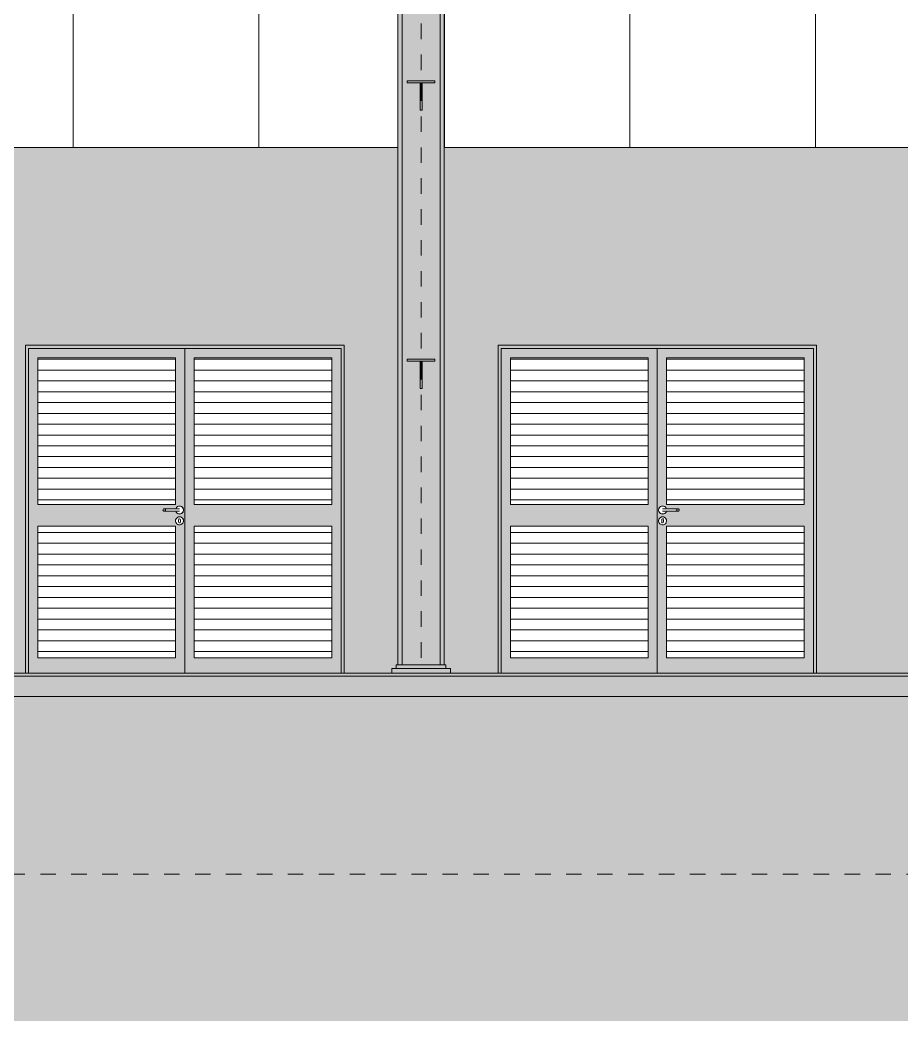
# Model space of a CAD drawing. Header units: metres. Extents: x -5 to 264, y -2 to 18.
# Drawn here: x 21.41 to 27.11, y -2.25 to 4.22 of the extents above; entities that cross this region are included whole.
import ezdxf

# ---------------------------------------------------------------- set-up
doc = ezdxf.new("R2010")
doc.units = ezdxf.units.M
for name, pattern in [('Center', [0.03, 0.012, -0.006, 0.006, -0.006]), ('Grid Line', [0.022225, 0.0127, -0.003175, 0.003175, -0.003175]), ('IMPORT-Grid Line', [0.022225, 0.0127, -0.003175, 0.003175, -0.003175]), ('IMPORT-Overhead 1_16_', [0.00258, 0.001587, -0.000992188])]:
    doc.linetypes.add(name, pattern=pattern)
for name, color, linetype, lineweight in [('A-ANNO-DIMS-200', 7, 'Continuous', 5), ('A-ANNO-DIMS-200-1', 7, 'Continuous', 9), ('A-DETL-1', 7, 'Continuous', 20), ('A-DOOR', 7, 'Continuous', 9), ('A-DOOR-2', 7, 'Continuous', 5), ('A-FLOR', 7, 'Continuous', 9), ('A-FLOR-2', 7, 'Continuous', 20), ('A-FLOR-OVHD', 7, 'IMPORT-Overhead 1_16_', 5), ('A-GENM', 7, 'Continuous', 5), ('A-GENM-5', 7, 'Continuous', 9), ('A-GLAZ-CURT-1', 7, 'Continuous', 9), ('A-GLAZ-CWMG-3', 7, 'Continuous', 15), ('I-WALL', 7, 'Continuous', 9), ('S-COLS', 7, 'Continuous', 9), ('S-FNDN', 7, 'Continuous', 9), ('S-GRID-IDEN-1', 7, 'Continuous', 20)]:
    doc.layers.add(name, color=color, linetype=linetype, lineweight=lineweight)
for name, color, linetype, lineweight, true_color in [('A-DETL-GENF-1', 7, 'Continuous', 5, 0xb8a087), ('A-DOOR-1', 7, 'Continuous', 9, 0xf2f2f2), ('A-FLOR-LEVL-2', 7, 'Center', 5, 0x0080c0), ('A-FLOR-PATT-1', 7, 'Continuous', 9, 0x74756c), ('A-GENM-2', 7, 'Continuous', 5, 0xe9e9e9), ('A-WALL-PATT-7', 7, 'Continuous', 5, 0x5f5f5f), ('A-WALL-PATT-8', 7, 'Continuous', 5, 0x515151), ('ENT-ARQ-EP-101-PLA-R01-ESTUDO_dwg-1', 1, 'Continuous', 9, 0xff0000), ('S-COLS-1', 7, 'Continuous', 9, 0xe3e2df), ('S-FNDN-1', 7, 'Continuous', 5, 0xd3d1cb), ('S-GRID-1', 7, 'IMPORT-Grid Line', 5, 0x007ca5), ('S-GRID-3', 9, 'Grid Line', 5, 0x808080)]:
    doc.layers.add(name, color=color, linetype=linetype, lineweight=lineweight, true_color=true_color)

# ---------------------------------------------------------------- blocks, each defined once
blk = doc.blocks.new('PILAR - PILAR-V4-CORTE A_A')
at = {"layer": 'A-GENM-2'}
h = blk.add_hatch(color=256, dxfattribs=at)
h.paths.add_polyline_path([(23.8935, 0.055), (24.123, 0.055), (24.123, 9.645), (23.877, 9.645), (23.877, 0.055), (23.8812, 0.055)])
h.paths.add_polyline_path([(23.9999, 1.84), (23.9937, 1.84), (23.9935, 2.0173), (23.91, 2.0173), (23.91, 2.03), (24.09, 2.03), (24.09, 2.0173), (24.0063, 2.0173), (24.0063, 1.84), (24, 1.84)])
h.paths.add_polyline_path([(24.0063, 3.64), (23.9937, 3.64), (23.9937, 3.8173), (23.91, 3.8173), (23.91, 3.83), (24.09, 3.83), (24.09, 3.8173), (24.0063, 3.8173), (24.0063, 3.7307)])
h.paths.add_polyline_path([(24.0063, 5.44), (23.9937, 5.44), (23.9937, 5.6173), (23.91, 5.6173), (23.91, 5.63), (24.09, 5.63), (24.09, 5.6173), (24.0063, 5.6173), (24.0063, 5.4667)])
for points in [[(24.0063, 3.8173), (24.09, 3.8173), (24.09, 3.83), (23.91, 3.83), (23.91, 3.8173), (23.9999, 3.8173)], [(23.9999, 3.7973), (24.0063, 3.7973), (24.0063, 3.8173), (23.9937, 3.8173), (23.9937, 3.7973)], [(23.9937, 3.64), (24.0063, 3.64), (24.0063, 3.7973), (23.9937, 3.7973), (23.9937, 3.7307)], [(24.0063, 2.0173), (24.09, 2.0173), (24.09, 2.03), (23.91, 2.03), (23.91, 2.0173), (23.9999, 2.0173)], [(23.9999, 1.9973), (24.0063, 1.9973), (24.0063, 2.0173), (23.9937, 2.0173), (23.9937, 1.9973)], [(24.0063, 1.84), (24.0063, 1.9973), (23.9937, 1.9973), (23.9937, 1.84), (23.9999, 1.84)], [(23.9999, 0.03), (24.16, 0.03), (24.16, 0.055), (23.84, 0.055), (23.84, 0.03), (23.894, 0.03)]]:
    blk.add_hatch(color=256, dxfattribs=at).paths.add_polyline_path(points)
at = {"layer": 'A-GENM'}
for p, q in [((23.877, 9.645), (23.877, 0.055)), ((24.123, 0.055), (24.123, 9.645)), ((23.91, 3.83), (24.09, 3.83)), ((23.91, 3.83), (23.91, 3.8173)), ((24.09, 3.8173), (24.09, 3.83)), ((24.09, 3.8173), (23.91, 3.8173)), ((23.9937, 3.7973), (23.9937, 3.8173)), ((23.9937, 3.8173), (24.0063, 3.8173)), ((23.9937, 3.64), (23.9937, 3.7973)), ((24.0063, 3.7973), (23.9937, 3.7973)), ((24.0063, 3.8173), (24.0063, 3.7973)), ((24.0063, 3.7973), (24.0063, 3.64)), ((23.9937, 3.64), (24.0063, 3.64)), ((23.91, 2.03), (24.09, 2.03)), ((23.91, 2.03), (23.91, 2.0173)), ((24.09, 2.0173), (23.91, 2.0173)), ((23.9937, 1.9973), (23.9937, 2.0173)), ((23.9937, 2.0173), (24.0063, 2.0173)), ((24.0063, 2.0173), (24.0063, 1.9973)), ((24.09, 2.0173), (24.09, 2.03)), ((23.9937, 1.84), (23.9937, 1.9973)), ((24.0063, 1.9973), (23.9937, 1.9973)), ((24.0063, 1.9973), (24.0063, 1.84)), ((23.9937, 1.84), (24.0063, 1.84)), ((23.84, 0.055), (24.16, 0.055)), ((23.84, 0.03), (23.84, 0.055)), ((24.16, 0.055), (24.16, 0.03))]:
    blk.add_line(p, q, dxfattribs=at)
blk = doc.blocks.new('_DOR-___-MetálicaVenezianaDupla1 - PA00_1-200X210-4926389-CORTE A_A')
at = {"layer": 'A-DOOR-1'}
blk.add_hatch(color=256, dxfattribs=at).paths.add_polyline_path([(47.39, 0), (47.39, 2.12), (45.33, 2.12), (45.33, 0), (45.35, 0), (45.35, 2.1), (47.37, 2.1), (47.37, 0)])
h = blk.add_hatch(color=256, dxfattribs=at)
h.paths.add_polyline_path([(45.41, 0), (46.36, 0), (46.36, 2.1), (45.35, 2.1), (45.35, 0)])
h.paths.add_polyline_path([(45.8245, 0.1), (45.41, 0.1), (45.41, 0.95), (46.3, 0.95), (46.3, 0.1)])
h.paths.add_polyline_path([(45.41, 1.09), (45.41, 2.04), (46.3, 2.04), (46.3, 1.09), (45.8245, 1.09)])
h = blk.add_hatch(color=256, dxfattribs=at)
h.paths.add_polyline_path([(47.31, 0), (47.37, 0), (47.37, 2.1), (46.36, 2.1), (46.36, 0)])
h.paths.add_polyline_path([(47.31, 0.1), (46.42, 0.1), (46.4203, 0.95), (47.31, 0.95), (47.31, 0.8374)])
h.paths.add_polyline_path([(46.3876, 0.9599), (46.3759, 0.9666), (46.3692, 0.9783), (46.3692, 0.9883), (46.3718, 0.998), (46.3813, 1.0075), (46.3943, 1.011), (46.4073, 1.0075), (46.4168, 0.998), (46.42, 0.9827), (46.4168, 0.972), (46.4073, 0.9625), (46.401, 0.9599)])
h.paths.add_polyline_path([(46.3943, 1.029), (46.3813, 1.0325), (46.3718, 1.042), (46.3683, 1.055), (46.3718, 1.068), (46.3813, 1.0775), (46.3943, 1.081), (46.4073, 1.0775), (46.4168, 1.068), (46.42, 1.0629), (46.4788, 1.0608), (46.4788, 1.0471), (46.4175, 1.045), (46.4127, 1.0366), (46.401, 1.0299)])
h.paths.add_polyline_path([(46.4852, 1.055), (46.4806, 1.0629), (46.4852, 1.0608), (46.4852, 1.0571)])
h.paths.add_polyline_path([(46.4788, 1.0468), (46.4852, 1.0529), (46.4852, 1.0478), (46.4806, 1.0471)])
h.paths.add_polyline_path([(46.4872, 1.0468), (46.4925, 1.0509), (46.4924, 1.0478), (46.4885, 1.0471)])
h.paths.add_polyline_path([(46.4904, 1.055), (46.4856, 1.0621), (46.4897, 1.0591), (46.4901, 1.0571)])
h.paths.add_polyline_path([(46.4946, 1.055), (46.492, 1.0617), (46.4953, 1.0608), (46.4949, 1.0571)])
h.paths.add_polyline_path([(46.42, 1.09), (46.42, 2.04), (47.31, 2.04), (47.31, 1.09), (46.4602, 1.09)])
at = {"layer": 'A-DOOR-2'}
h = blk.add_hatch(dxfattribs=at)
h.set_pattern_fill('FP_10', color=256, style=0, pattern_type=2)
h.set_pattern_definition([(180, (46.535, 1.05), (9e-18, 0.07), [])])
h.paths.add_polyline_path([(47.31, 1.09), (47.31, 2.04), (46.42, 2.04), (46.42, 1.09), (46.672, 1.09)])
h.paths.add_polyline_path([(45.41, 1.09), (46.3, 1.09), (46.3, 2.04), (45.41, 2.04)])
h = blk.add_hatch(dxfattribs=at)
h.set_pattern_fill('FP_9', color=256, style=0, pattern_type=2)
h.set_pattern_definition([(180, (46.535, 0), (9e-18, 0.07), [])])
h.paths.add_polyline_path([(47.31, 0.1), (47.31, 0.95), (46.42, 0.95), (46.42, 0.1)])
h.paths.add_polyline_path([(45.8245, 0.1), (46.3, 0.1), (46.3, 0.95), (45.41, 0.95), (45.41, 0.1)])
at = {"layer": 'A-DOOR'}
for p, q in [((47.39, 2.12), (45.33, 2.12)), ((45.33, 0), (45.33, 2.12)), ((45.35, 0), (45.35, 2.1)), ((45.35, 2.1), (47.37, 2.1)), ((45.35, 2.1), (45.35, 0)), ((46.36, 2.1), (45.35, 2.1)), ((46.36, 2.1), (46.36, 0)), ((47.37, 2.1), (46.36, 2.1)), ((46.36, 0), (46.36, 2.1)), ((47.37, 2.1), (47.37, 0)), ((47.37, 0), (47.37, 2.1)), ((47.39, 0), (47.39, 2.12)), ((45.41, 1.09), (45.41, 2.04)), ((45.41, 2.04), (46.3, 2.04)), ((46.3, 2.04), (45.41, 2.04)), ((45.41, 2.04), (45.41, 1.09)), ((46.3, 2.04), (46.3, 1.09)), ((46.3, 1.09), (46.3, 2.04)), ((46.42, 2.04), (47.31, 2.04)), ((46.42, 1.09), (46.42, 2.04)), ((47.31, 2.04), (46.42, 2.04)), ((46.42, 2.04), (46.42, 1.09)), ((47.31, 2.04), (47.31, 1.09)), ((47.31, 1.09), (47.31, 2.04)), ((46.3, 1.09), (45.41, 1.09)), ((45.41, 1.09), (46.3, 1.09)), ((46.4788, 1.0632), (46.4093, 1.0632)), ((46.4093, 1.0468), (46.4788, 1.0468)), ((47.31, 1.09), (46.42, 1.09)), ((46.42, 1.09), (47.31, 1.09)), ((46.3886, 0.9777), (46.3886, 0.9924)), ((46.4, 0.9777), (46.4, 0.9924)), ((45.41, 0.1), (45.41, 0.95)), ((45.41, 0.95), (46.3, 0.95)), ((46.3, 0.95), (45.41, 0.95)), ((45.41, 0.95), (45.41, 0.1)), ((46.3, 0.95), (46.3, 0.1)), ((46.3, 0.1), (46.3, 0.95)), ((46.42, 0.1), (46.42, 0.95)), ((46.42, 0.95), (47.31, 0.95)), ((47.31, 0.95), (46.42, 0.95)), ((46.42, 0.95), (46.42, 0.1)), ((47.31, 0.95), (47.31, 0.1)), ((47.31, 0.1), (47.31, 0.95)), ((46.3, 0.1), (45.41, 0.1)), ((45.41, 0.1), (46.3, 0.1)), ((47.31, 0.1), (46.42, 0.1)), ((46.42, 0.1), (47.31, 0.1))]:
    blk.add_line(p, q, dxfattribs=at)
at = {"layer": 'A-DOOR', "flags": 128}
for points in [[(46.4093, 1.0632), (46.4087, 1.0632), (46.4081, 1.0632), (46.4075, 1.0632), (46.4069, 1.0632), (46.4063, 1.0632), (46.4057, 1.0632), (46.4052, 1.0632), (46.4046, 1.0632), (46.404, 1.0632), (46.4035, 1.0632), (46.4029, 1.0632), (46.4024, 1.0632), (46.4018, 1.0632), (46.4013, 1.0632), (46.4008, 1.0632), (46.4003, 1.0632), (46.3999, 1.0632), (46.3994, 1.0632), (46.399, 1.0632), (46.3985, 1.0632), (46.3981, 1.0632), (46.3977, 1.0632), (46.3974, 1.0632), (46.397, 1.0632), (46.3967, 1.0632), (46.3964, 1.0632), (46.3961, 1.0632), (46.3958, 1.0632), (46.3955, 1.0632), (46.3953, 1.0632), (46.3951, 1.0632), (46.3949, 1.0632), (46.3948, 1.0632), (46.3946, 1.0632), (46.3945, 1.0632), (46.3944, 1.0632), (46.3944, 1.0632), (46.3943, 1.0632), (46.3943, 1.0632)], [(46.3943, 1.0468), (46.3943, 1.0468), (46.3943, 1.0468), (46.3944, 1.0468), (46.3945, 1.0468), (46.3946, 1.0468), (46.3947, 1.0468), (46.3949, 1.0468), (46.3951, 1.0468), (46.3953, 1.0468), (46.3955, 1.0468), (46.3957, 1.0468), (46.396, 1.0468), (46.3963, 1.0468), (46.3966, 1.0468), (46.3969, 1.0468), (46.3973, 1.0468), (46.3976, 1.0468), (46.398, 1.0468), (46.3984, 1.0468), (46.3988, 1.0468), (46.3993, 1.0468), (46.3997, 1.0468), (46.4002, 1.0468), (46.4007, 1.0468), (46.4012, 1.0468), (46.4017, 1.0468), (46.4022, 1.0468), (46.4028, 1.0468), (46.4033, 1.0468), (46.4039, 1.0468), (46.4044, 1.0468), (46.405, 1.0468), (46.4056, 1.0468), (46.4062, 1.0468), (46.4068, 1.0468), (46.4073, 1.0468), (46.4079, 1.0468), (46.4085, 1.0468), (46.4091, 1.0468), (46.4093, 1.0468)], [(46.4938, 1.0632), (46.4938, 1.0632), (46.4938, 1.0632), (46.4937, 1.0632), (46.4936, 1.0632), (46.4935, 1.0632), (46.4934, 1.0632), (46.4932, 1.0632), (46.493, 1.0632), (46.4928, 1.0632), (46.4926, 1.0632), (46.4924, 1.0632), (46.4921, 1.0632), (46.4918, 1.0632), (46.4915, 1.0632), (46.4912, 1.0632), (46.4908, 1.0632), (46.4905, 1.0632), (46.4901, 1.0632), (46.4897, 1.0632), (46.4893, 1.0632), (46.4888, 1.0632), (46.4884, 1.0632), (46.4879, 1.0632), (46.4874, 1.0632), (46.4869, 1.0632), (46.4864, 1.0632), (46.4859, 1.0632), (46.4853, 1.0632), (46.4848, 1.0632), (46.4842, 1.0632), (46.4837, 1.0632), (46.4831, 1.0632), (46.4825, 1.0632), (46.4819, 1.0632), (46.4813, 1.0632), (46.4808, 1.0632), (46.4802, 1.0632), (46.4796, 1.0632), (46.479, 1.0632), (46.4788, 1.0632)], [(46.4788, 1.0468), (46.4794, 1.0468), (46.48, 1.0468), (46.4806, 1.0468), (46.4812, 1.0468), (46.4818, 1.0468), (46.4824, 1.0468), (46.4829, 1.0468), (46.4835, 1.0468), (46.4841, 1.0468), (46.4846, 1.0468), (46.4852, 1.0468), (46.4857, 1.0468), (46.4863, 1.0468), (46.4868, 1.0468), (46.4873, 1.0468), (46.4878, 1.0468), (46.4882, 1.0468), (46.4887, 1.0468), (46.4891, 1.0468), (46.4896, 1.0468), (46.49, 1.0468), (46.4904, 1.0468), (46.4907, 1.0468), (46.4911, 1.0468), (46.4914, 1.0468), (46.4917, 1.0468), (46.492, 1.0468), (46.4923, 1.0468), (46.4926, 1.0468), (46.4928, 1.0468), (46.493, 1.0468), (46.4932, 1.0468), (46.4933, 1.0468), (46.4935, 1.0468), (46.4936, 1.0468), (46.4937, 1.0468), (46.4937, 1.0468), (46.4938, 1.0468), (46.4938, 1.0468)]]:
    blk.add_lwpolyline(points, dxfattribs=at)
at = {"layer": 'A-DOOR'}
for centre, radius, start, end in [((46.3943, 1.055), 0.026, 17.84967, 180), ((46.3943, 1.055), 0.026, 60, 180), ((46.3943, 1.055), 0.026, 180, 342.42291), ((46.3943, 1.055), 0.026, 210, 270), ((46.3943, 1.055), 0.026, 287.32271, 342.42291), ((46.4938, 1.055), 0.0082, 150, 180), ((46.4938, 1.055), 0.0082, 180, 225), ((46.4938, 1.055), 0.0082, 0, 120), ((46.4938, 1.055), 0.0082, 255, 0), ((46.3943, 0.985), 0.026, 0, 180), ((46.3943, 0.985), 0.026, 60, 180), ((46.3943, 0.985), 0.026, 180, 360), ((46.3943, 0.985), 0.026, 195, 285), ((46.3943, 0.9924), 0.0057, 90, 180), ((46.3943, 0.9924), 0.0057, 90, 180), ((46.3943, 0.9777), 0.0057, 180, 270), ((46.3943, 0.9777), 0.0057, 210, 270), ((46.3943, 0.9924), 0.0057, 0, 90), ((46.3943, 0.9924), 0.0057, 30, 90), ((46.3943, 0.9777), 0.0057, 270, 360), ((46.3943, 0.9777), 0.0057, 270, 360), ((46.3943, 0.985), 0.026, 300, 330), ((46.3943, 0.985), 0.026, 0, 30)]:
    blk.add_arc(centre, radius, start, end, dxfattribs=at)
blk = doc.blocks.new('_DOR-___-MetálicaVenezianaDupla1 - PA00_1-200X210-4926388-CORTE A_A')
at = {"layer": 'A-DOOR-1'}
blk.add_hatch(color=256, dxfattribs=at).paths.add_polyline_path([(50.67, 0), (50.67, 2.12), (48.61, 2.12), (48.61, 0), (48.63, 0), (48.63, 2.1), (50.65, 2.1), (50.65, 0)])
h = blk.add_hatch(color=256, dxfattribs=at)
h.paths.add_polyline_path([(48.69, 0), (49.64, 0), (49.64, 2.1), (48.63, 2.1), (48.63, 0)])
h.paths.add_polyline_path([(49.2147, 0.1), (48.69, 0.1), (48.69, 0.95), (49.58, 0.95), (49.58, 0.1)])
h.paths.add_polyline_path([(49.6124, 0.9599), (49.599, 0.9599), (49.5927, 0.9625), (49.5832, 0.972), (49.5797, 0.985), (49.5849, 1.0003), (49.5927, 1.0075), (49.6057, 1.011), (49.6187, 1.0075), (49.6282, 0.998), (49.6317, 0.985), (49.6282, 0.9738), (49.6241, 0.9666), (49.6169, 0.9625)])
h.paths.add_polyline_path([(49.6057, 1.029), (49.5983, 1.0303), (49.5873, 1.0366), (49.58, 1.0471), (49.5212, 1.0492), (49.5212, 1.0629), (49.5814, 1.0638), (49.5873, 1.0734), (49.5927, 1.0775), (49.6057, 1.081), (49.6187, 1.0775), (49.6282, 1.068), (49.6317, 1.055), (49.6282, 1.042), (49.6187, 1.0325), (49.609, 1.0299)])
h.paths.add_polyline_path([(49.5148, 1.0622), (49.5103, 1.0591), (49.5106, 1.0614), (49.5144, 1.0621)])
h.paths.add_polyline_path([(49.5148, 1.055), (49.5148, 1.0622), (49.5193, 1.0608), (49.5165, 1.0571)])
h.paths.add_polyline_path([(49.5212, 1.0468), (49.5148, 1.0492), (49.5165, 1.0529), (49.521, 1.0471)])
h.paths.add_polyline_path([(49.5128, 1.0468), (49.5076, 1.0492), (49.5089, 1.0529), (49.5126, 1.0471)])
h.paths.add_polyline_path([(49.5054, 1.055), (49.5047, 1.0616), (49.5077, 1.0608), (49.5062, 1.0571)])
h.paths.add_polyline_path([(49.4266, 1.09), (48.69, 1.09), (48.69, 2.04), (49.58, 2.04), (49.58, 1.09)])
h = blk.add_hatch(color=256, dxfattribs=at)
h.paths.add_polyline_path([(50.59, 0), (50.65, 0), (50.65, 2.1), (49.64, 2.1), (49.64, 0), (49.7, 0)])
h.paths.add_polyline_path([(49.7, 0.1), (49.7, 0.95), (50.59, 0.95), (50.59, 0.1)])
h.paths.add_polyline_path([(49.7, 1.09), (49.7, 2.04), (50.59, 2.04), (50.59, 1.09), (50.0623, 1.09)])
at = {"layer": 'A-DOOR-2'}
h = blk.add_hatch(dxfattribs=at)
h.set_pattern_fill('FP_8', color=256, style=0, pattern_type=2)
h.set_pattern_definition([(0, (49.465, 1.05), (0, 0.07), [])])
h.paths.add_polyline_path([(48.69, 1.09), (49.58, 1.09), (49.58, 2.04), (48.69, 2.04)])
h.paths.add_polyline_path([(50.59, 1.09), (50.59, 2.04), (49.7, 2.04), (49.7, 1.09), (50.0623, 1.09)])
h = blk.add_hatch(dxfattribs=at)
h.set_pattern_fill('FP_7', color=256, style=0, pattern_type=2)
h.set_pattern_definition([(0, (49.465, 0), (0, 0.07), [])])
h.paths.add_polyline_path([(48.69, 0.1), (49.58, 0.1), (49.58, 0.95), (48.69, 0.95), (48.69, 0.8374)])
h.paths.add_polyline_path([(50.59, 0.1), (50.59, 0.95), (49.7, 0.95), (49.7, 0.1)])
at = {"layer": 'A-DOOR'}
for p, q in [((50.67, 2.12), (48.61, 2.12)), ((48.61, 2.12), (48.61, 0)), ((48.63, 0), (48.63, 2.1)), ((48.63, 2.1), (50.65, 2.1)), ((49.64, 2.1), (48.63, 2.1)), ((48.63, 2.1), (48.63, 0)), ((49.64, 0), (49.64, 2.1)), ((50.65, 2.1), (49.64, 2.1)), ((49.64, 2.1), (49.64, 0)), ((50.65, 2.1), (50.65, 0)), ((50.65, 0), (50.65, 2.1)), ((50.67, 2.12), (50.67, 0)), ((48.69, 1.09), (48.69, 2.04)), ((48.69, 2.04), (49.58, 2.04)), ((49.58, 2.04), (48.69, 2.04)), ((48.69, 2.04), (48.69, 1.09)), ((49.58, 2.04), (49.58, 1.09)), ((49.58, 1.09), (49.58, 2.04)), ((49.7, 1.09), (49.7, 2.04)), ((49.7, 2.04), (50.59, 2.04)), ((49.7, 2.04), (49.7, 1.09)), ((50.59, 2.04), (49.7, 2.04)), ((50.59, 2.04), (50.59, 1.09)), ((50.59, 1.09), (50.59, 2.04)), ((49.58, 1.09), (48.69, 1.09)), ((48.69, 1.09), (49.58, 1.09)), ((49.5907, 1.0632), (49.5212, 1.0632)), ((49.5212, 1.0468), (49.5907, 1.0468)), ((50.59, 1.09), (49.7, 1.09)), ((49.7, 1.09), (50.59, 1.09)), ((49.6, 0.9924), (49.6, 0.9777)), ((49.6114, 0.9924), (49.6114, 0.9777)), ((48.69, 0.1), (48.69, 0.95)), ((48.69, 0.95), (49.58, 0.95)), ((49.58, 0.95), (48.69, 0.95)), ((48.69, 0.95), (48.69, 0.1)), ((49.58, 0.95), (49.58, 0.1)), ((49.58, 0.1), (49.58, 0.95)), ((49.7, 0.1), (49.7, 0.95)), ((49.7, 0.95), (50.59, 0.95)), ((49.7, 0.95), (49.7, 0.1)), ((50.59, 0.95), (49.7, 0.95)), ((50.59, 0.95), (50.59, 0.1)), ((50.59, 0.1), (50.59, 0.95)), ((49.58, 0.1), (48.69, 0.1)), ((48.69, 0.1), (49.58, 0.1)), ((50.59, 0.1), (49.7, 0.1)), ((49.7, 0.1), (50.59, 0.1))]:
    blk.add_line(p, q, dxfattribs=at)
at = {"layer": 'A-DOOR', "flags": 128}
for points in [[(49.5212, 1.0632), (49.5206, 1.0632), (49.52, 1.0632), (49.5194, 1.0632), (49.5188, 1.0632), (49.5182, 1.0632), (49.5176, 1.0632), (49.5171, 1.0632), (49.5165, 1.0632), (49.5159, 1.0632), (49.5154, 1.0632), (49.5148, 1.0632), (49.5143, 1.0632), (49.5137, 1.0632), (49.5132, 1.0632), (49.5127, 1.0632), (49.5122, 1.0632), (49.5118, 1.0632), (49.5113, 1.0632), (49.5109, 1.0632), (49.5104, 1.0632), (49.51, 1.0632), (49.5096, 1.0632), (49.5093, 1.0632), (49.5089, 1.0632), (49.5086, 1.0632), (49.5083, 1.0632), (49.508, 1.0632), (49.5077, 1.0632), (49.5074, 1.0632), (49.5072, 1.0632), (49.507, 1.0632), (49.5068, 1.0632), (49.5067, 1.0632), (49.5065, 1.0632), (49.5064, 1.0632), (49.5063, 1.0632), (49.5063, 1.0632), (49.5062, 1.0632), (49.5062, 1.0632)], [(49.5062, 1.0468), (49.5062, 1.0468), (49.5062, 1.0468), (49.5063, 1.0468), (49.5064, 1.0468), (49.5065, 1.0468), (49.5066, 1.0468), (49.5068, 1.0468), (49.507, 1.0468), (49.5072, 1.0468), (49.5074, 1.0468), (49.5076, 1.0468), (49.5079, 1.0468), (49.5082, 1.0468), (49.5085, 1.0468), (49.5088, 1.0468), (49.5092, 1.0468), (49.5095, 1.0468), (49.5099, 1.0468), (49.5103, 1.0468), (49.5107, 1.0468), (49.5112, 1.0468), (49.5116, 1.0468), (49.5121, 1.0468), (49.5126, 1.0468), (49.5131, 1.0468), (49.5136, 1.0468), (49.5141, 1.0468), (49.5147, 1.0468), (49.5152, 1.0468), (49.5158, 1.0468), (49.5163, 1.0468), (49.5169, 1.0468), (49.5175, 1.0468), (49.5181, 1.0468), (49.5187, 1.0468), (49.5192, 1.0468), (49.5198, 1.0468), (49.5204, 1.0468), (49.521, 1.0468), (49.5212, 1.0468)], [(49.6057, 1.0632), (49.6057, 1.0632), (49.6057, 1.0632), (49.6056, 1.0632), (49.6055, 1.0632), (49.6054, 1.0632), (49.6053, 1.0632), (49.6051, 1.0632), (49.6049, 1.0632), (49.6047, 1.0632), (49.6045, 1.0632), (49.6043, 1.0632), (49.604, 1.0632), (49.6037, 1.0632), (49.6034, 1.0632), (49.6031, 1.0632), (49.6027, 1.0632), (49.6024, 1.0632), (49.602, 1.0632), (49.6016, 1.0632), (49.6012, 1.0632), (49.6007, 1.0632), (49.6003, 1.0632), (49.5998, 1.0632), (49.5993, 1.0632), (49.5988, 1.0632), (49.5983, 1.0632), (49.5978, 1.0632), (49.5972, 1.0632), (49.5967, 1.0632), (49.5961, 1.0632), (49.5956, 1.0632), (49.595, 1.0632), (49.5944, 1.0632), (49.5938, 1.0632), (49.5932, 1.0632), (49.5927, 1.0632), (49.5921, 1.0632), (49.5915, 1.0632), (49.5909, 1.0632), (49.5907, 1.0632)], [(49.5907, 1.0468), (49.5913, 1.0468), (49.5919, 1.0468), (49.5925, 1.0468), (49.5931, 1.0468), (49.5937, 1.0468), (49.5943, 1.0468), (49.5948, 1.0468), (49.5954, 1.0468), (49.596, 1.0468), (49.5965, 1.0468), (49.5971, 1.0468), (49.5976, 1.0468), (49.5982, 1.0468), (49.5987, 1.0468), (49.5992, 1.0468), (49.5997, 1.0468), (49.6001, 1.0468), (49.6006, 1.0468), (49.601, 1.0468), (49.6015, 1.0468), (49.6019, 1.0468), (49.6023, 1.0468), (49.6026, 1.0468), (49.603, 1.0468), (49.6033, 1.0468), (49.6036, 1.0468), (49.6039, 1.0468), (49.6042, 1.0468), (49.6045, 1.0468), (49.6047, 1.0468), (49.6049, 1.0468), (49.6051, 1.0468), (49.6052, 1.0468), (49.6054, 1.0468), (49.6055, 1.0468), (49.6056, 1.0468), (49.6056, 1.0468), (49.6057, 1.0468), (49.6057, 1.0468)]]:
    blk.add_lwpolyline(points, dxfattribs=at)
at = {"layer": 'A-DOOR'}
for centre, radius, start, end in [((49.5062, 1.055), 0.0082, 60, 180), ((49.5062, 1.055), 0.0082, 180, 285), ((49.5062, 1.055), 0.0082, 315, 0), ((49.5062, 1.055), 0.0082, 0, 30), ((49.6057, 1.055), 0.026, 197.57709, 0), ((49.6057, 1.055), 0.026, 197.57709, 252.67729), ((49.6057, 1.055), 0.026, 0, 162.15033), ((49.6057, 1.055), 0.026, 0, 120), ((49.6057, 1.055), 0.026, 270, 330), ((49.6057, 0.985), 0.026, 0, 180), ((49.6057, 0.985), 0.026, 150, 180), ((49.6057, 0.985), 0.026, 180, 360), ((49.6057, 0.985), 0.026, 210, 240), ((49.6057, 0.985), 0.026, 0, 120), ((49.6057, 0.985), 0.026, 255, 345), ((49.6057, 0.9924), 0.0057, 90, 180), ((49.6057, 0.9777), 0.0057, 180, 270), ((49.6057, 0.9777), 0.0057, 180, 270), ((49.6057, 0.9924), 0.0057, 90, 150), ((49.6057, 0.9924), 0.0057, 0, 90), ((49.6057, 0.9924), 0.0057, 0, 90), ((49.6057, 0.9777), 0.0057, 270, 360), ((49.6057, 0.9777), 0.0057, 270, 330)]:
    blk.add_arc(centre, radius, start, end, dxfattribs=at)
blk = doc.blocks.new('ENT-ARQ-EP-101-PLA-R01-ESTUDO_dwg_PILAR redondo - PILAR redondo-4404322-Térreo-4541405-CORTE A_A')
at = {"layer": 'A-GENM'}
for p, q in [((78.16, -0.02), (77.84, -0.02)), ((77.84, -0.02), (78.16, -0.02))]:
    blk.add_line(p, q, dxfattribs=at)
at = {"layer": 'A-GENM-5'}
for p, q in [((78.123, -0.02), (77.877, -0.02)), ((78.123, -0.02), (77.877, -0.02)), ((78.113, -0.02), (77.887, -0.02)), ((78.113, -0.02), (77.887, -0.02))]:
    blk.add_line(p, q, dxfattribs=at)
blk = doc.blocks.new('ENT-ARQ-EP-101-PLA-R01-ESTUDO_dwg_System Panel - COMOVENTE-V38-Térreo-V42-CORTE A_A')
at = {"layer": 'A-GLAZ-CURT-1'}
for p, q in [((47.6, -0.02), (47.25, -0.02)), ((47.25, -0.02), (47.6, -0.02))]:
    blk.add_line(p, q, dxfattribs=at)
blk = doc.blocks.new('ENT-ARQ-EP-101-PLA-R01-ESTUDO_dwg_Rectangular Mullion - 80mm x 50mm aluminio-4464545-Térreo-V44-CORTE A_A')
at = {"layer": 'A-GLAZ-CWMG-3'}
for p, q in [((47.65, -0.02), (47.6, -0.02)), ((47.6, -0.02), (47.65, -0.02))]:
    blk.add_line(p, q, dxfattribs=at)
blk = doc.blocks.new('ENT-ARQ-EP-101-PLA-R01-ESTUDO_dwg_Eixo - CABEÇA DE EIXO - PRETO-498843-Térreo-4541499-CORTE A_A')
at = {"layer": 'S-GRID-IDEN-1'}
blk.add_line((0.7, -0.02), (-0.6905, -0.02), dxfattribs=at)
blk.add_line((0.7, -0.02), (-0.6905, -0.02), dxfattribs=at)
blk = doc.blocks.new('ENT-ARQ-EP-101-PLA-R01-ESTUDO_dwg-4489889-CORTE A_A')
at = {"layer": 'A-ANNO-DIMS-200'}
for p, q in [((-0.16, -0.02), (93.16, -0.02)), ((24, -0.02), (18, -0.02)), ((30, -0.02), (24, -0.02))]:
    blk.add_line(p, q, dxfattribs=at)
at = {"layer": 'A-ANNO-DIMS-200-1', "flags": 128}
blk.add_lwpolyline([(24.16, -0.02), (24, -0.02), (23.84, -0.02), (24, -0.02)], close=True, dxfattribs=at)
at = {"layer": 'A-FLOR'}
blk.add_line((29.7, -0.02), (18.3, -0.02), dxfattribs=at)
at = {"layer": 'A-FLOR-OVHD'}
for p, q in [((78.603, -0.02), (-0.603, -0.02)), ((78.423, -0.02), (-0.223, -0.02)), ((78.16, -0.02), (-0.16, -0.02)), ((-0.16, -0.02), (78.16, -0.02))]:
    blk.add_line(p, q, dxfattribs=at)
at = {"layer": 'I-WALL'}
for p, q in [((-0.223, -0.02), (93.223, -0.02)), ((21.6, -0.02), (21.25, -0.02)), ((22, -0.02), (21.65, -0.02)), ((22.4, -0.02), (22.05, -0.02)), ((22.8, -0.02), (22.45, -0.02)), ((23.2, -0.02), (22.85, -0.02)), ((23.6, -0.02), (23.25, -0.02)), ((24, -0.02), (23.65, -0.02)), ((24.4, -0.02), (24.05, -0.02)), ((24.8, -0.02), (24.45, -0.02)), ((25.2, -0.02), (24.85, -0.02)), ((25.6, -0.02), (25.25, -0.02)), ((26, -0.02), (25.65, -0.02)), ((26.4, -0.02), (26.05, -0.02)), ((26.8, -0.02), (26.45, -0.02)), ((27.2, -0.02), (26.85, -0.02))]:
    blk.add_line(p, q, dxfattribs=at)
at = {"layer": 'S-GRID-1'}
for p in [(78.75, -0.02), (78.75, -0.02), (79.948, -0.02), (103.4583, -0.02), (103.4583, -0.02), (79.652, -0.02)]:
    blk.add_line(p, (-5.0289, -0.02), dxfattribs=at)
for name, p in [('ENT-ARQ-EP-101-PLA-R01-ESTUDO_dwg_System Panel - COMOVENTE-V38-Térreo-V42-CORTE A_A', (-26, 0)), ('ENT-ARQ-EP-101-PLA-R01-ESTUDO_dwg_Rectangular Mullion - 80mm x 50mm aluminio-4464545-Térreo-V44-CORTE A_A', (-26, 0)), ('ENT-ARQ-EP-101-PLA-R01-ESTUDO_dwg_System Panel - COMOVENTE-V38-Térreo-V42-CORTE A_A', (-25.6, 0)), ('ENT-ARQ-EP-101-PLA-R01-ESTUDO_dwg_Rectangular Mullion - 80mm x 50mm aluminio-4464545-Térreo-V44-CORTE A_A', (-25.6, 0)), ('ENT-ARQ-EP-101-PLA-R01-ESTUDO_dwg_System Panel - COMOVENTE-V38-Térreo-V42-CORTE A_A', (-25.2, 0)), ('ENT-ARQ-EP-101-PLA-R01-ESTUDO_dwg_Rectangular Mullion - 80mm x 50mm aluminio-4464545-Térreo-V44-CORTE A_A', (-25.2, 0)), ('ENT-ARQ-EP-101-PLA-R01-ESTUDO_dwg_System Panel - COMOVENTE-V38-Térreo-V42-CORTE A_A', (-24.8, 0)), ('ENT-ARQ-EP-101-PLA-R01-ESTUDO_dwg_Rectangular Mullion - 80mm x 50mm aluminio-4464545-Térreo-V44-CORTE A_A', (-24.8, 0)), ('ENT-ARQ-EP-101-PLA-R01-ESTUDO_dwg_System Panel - COMOVENTE-V38-Térreo-V42-CORTE A_A', (-24.4, 0)), ('ENT-ARQ-EP-101-PLA-R01-ESTUDO_dwg_Rectangular Mullion - 80mm x 50mm aluminio-4464545-Térreo-V44-CORTE A_A', (-24.4, 0)), ('ENT-ARQ-EP-101-PLA-R01-ESTUDO_dwg_System Panel - COMOVENTE-V38-Térreo-V42-CORTE A_A', (-24, 0)), ('ENT-ARQ-EP-101-PLA-R01-ESTUDO_dwg_Eixo - CABEÇA DE EIXO - PRETO-498843-Térreo-4541499-CORTE A_A', (24, 0)), ('ENT-ARQ-EP-101-PLA-R01-ESTUDO_dwg_Rectangular Mullion - 80mm x 50mm aluminio-4464545-Térreo-V44-CORTE A_A', (-24, 0)), ('ENT-ARQ-EP-101-PLA-R01-ESTUDO_dwg_System Panel - COMOVENTE-V38-Térreo-V42-CORTE A_A', (-23.6, 0)), ('ENT-ARQ-EP-101-PLA-R01-ESTUDO_dwg_PILAR redondo - PILAR redondo-4404322-Térreo-4541405-CORTE A_A', (-54, 0)), ('ENT-ARQ-EP-101-PLA-R01-ESTUDO_dwg_Rectangular Mullion - 80mm x 50mm aluminio-4464545-Térreo-V44-CORTE A_A', (-23.6, 0)), ('ENT-ARQ-EP-101-PLA-R01-ESTUDO_dwg_System Panel - COMOVENTE-V38-Térreo-V42-CORTE A_A', (-23.2, 0)), ('ENT-ARQ-EP-101-PLA-R01-ESTUDO_dwg_Rectangular Mullion - 80mm x 50mm aluminio-4464545-Térreo-V44-CORTE A_A', (-23.2, 0)), ('ENT-ARQ-EP-101-PLA-R01-ESTUDO_dwg_System Panel - COMOVENTE-V38-Térreo-V42-CORTE A_A', (-22.8, 0)), ('ENT-ARQ-EP-101-PLA-R01-ESTUDO_dwg_Rectangular Mullion - 80mm x 50mm aluminio-4464545-Térreo-V44-CORTE A_A', (-22.8, 0)), ('ENT-ARQ-EP-101-PLA-R01-ESTUDO_dwg_System Panel - COMOVENTE-V38-Térreo-V42-CORTE A_A', (-22.4, 0)), ('ENT-ARQ-EP-101-PLA-R01-ESTUDO_dwg_Rectangular Mullion - 80mm x 50mm aluminio-4464545-Térreo-V44-CORTE A_A', (-22.4, 0)), ('ENT-ARQ-EP-101-PLA-R01-ESTUDO_dwg_System Panel - COMOVENTE-V38-Térreo-V42-CORTE A_A', (-22, 0)), ('ENT-ARQ-EP-101-PLA-R01-ESTUDO_dwg_Rectangular Mullion - 80mm x 50mm aluminio-4464545-Térreo-V44-CORTE A_A', (-22, 0)), ('ENT-ARQ-EP-101-PLA-R01-ESTUDO_dwg_System Panel - COMOVENTE-V38-Térreo-V42-CORTE A_A', (-21.6, 0)), ('ENT-ARQ-EP-101-PLA-R01-ESTUDO_dwg_Rectangular Mullion - 80mm x 50mm aluminio-4464545-Térreo-V44-CORTE A_A', (-21.6, 0)), ('ENT-ARQ-EP-101-PLA-R01-ESTUDO_dwg_System Panel - COMOVENTE-V38-Térreo-V42-CORTE A_A', (-21.2, 0)), ('ENT-ARQ-EP-101-PLA-R01-ESTUDO_dwg_Rectangular Mullion - 80mm x 50mm aluminio-4464545-Térreo-V44-CORTE A_A', (-21.2, 0)), ('ENT-ARQ-EP-101-PLA-R01-ESTUDO_dwg_System Panel - COMOVENTE-V38-Térreo-V42-CORTE A_A', (-20.8, 0)), ('ENT-ARQ-EP-101-PLA-R01-ESTUDO_dwg_Rectangular Mullion - 80mm x 50mm aluminio-4464545-Térreo-V44-CORTE A_A', (-20.8, 0)), ('ENT-ARQ-EP-101-PLA-R01-ESTUDO_dwg_System Panel - COMOVENTE-V38-Térreo-V42-CORTE A_A', (-20.4, 0))]:
    blk.add_blockref(name, p)

msp = doc.modelspace()

# ---------------------------------------------------------------- hatches: boundary and pattern name
at = {"layer": 'A-DETL-GENF-1'}
h = msp.add_hatch(dxfattribs=at)
h.set_pattern_fill('FP_44', color=256, style=0, pattern_type=2)
h.set_pattern_definition([(45, (52.408, -4.548), (0, 1.79605), [1.27, -1.27]), (45, (52.745, -4.885), (0, 1.79605), [1.27, -1.27]), (45, (53.082, -5.222), (0, 1.79605), [1.27, -1.27]), (135, (52.408, -4.324), (-1.79605, 1e-16), [1.27, -1.27]), (135, (52.745, -3.987), (-1.79605, 1e-16), [1.27, -1.27]), (135, (53.082, -3.65), (-1.79605, 1e-16), [1.27, -1.27])])
h.paths.add_polyline_path([(76.3365, -2.2488), (103.4583, -2.2488), (103.4583, -1.45), (93.223, -1.45), (93.223, -0.9008), (90.763, -0.9008), (90.763, -0.15), (-0.223, -0.15), (-0.223, -0.2), (-2.1577, -0.2), (-2.1577, -0.3), (-5.0289, -0.3), (-5.0289, -2.2488), (72.9463, -2.2488)])
at = {"layer": 'A-FLOR-PATT-1'}
msp.add_hatch(color=256, dxfattribs=at).paths.add_polyline_path([(-0.223, -0.15), (78.223, -0.15), (78.223, 0), (-0.223, 0), (-0.223, -0.05)])
at = {"layer": 'A-WALL-PATT-7'}
h = msp.add_hatch(dxfattribs=at)
h.set_pattern_fill('FP_24', color=256, style=0, pattern_type=2)
h.set_pattern_definition([(90, (66.15, 0), (-1.2, 7e-17), [])])
h.paths.add_polyline_path([(18.15, 3.4), (23.85, 3.4), (23.85, 4.94), (18.15, 4.94), (18.15, 3.5378)])
h.paths.add_polyline_path([(24.15, 3.4), (29.85, 3.4), (29.85, 4.94), (24.15, 4.94), (24.15, 3.5378)])
h.paths.add_polyline_path([(48.7909, 3.4), (53.85, 3.4), (53.85, 4.94), (48.15, 4.94), (48.15, 3.4), (48.579, 3.4)])
h.paths.add_polyline_path([(30.15, 3.4), (35.85, 3.4), (35.85, 4.94), (30.15, 4.94), (30.15, 3.5378)])
h.paths.add_polyline_path([(59.85, 3.4), (59.85, 4.94), (54.15, 4.94), (54.15, 3.4), (59.8092, 3.4)])
h.paths.add_polyline_path([(47.85, 3.4), (47.85, 4.94), (42.15, 4.94), (42.15, 3.4), (47.7315, 3.4)])
h.paths.add_polyline_path([(36.15, 3.4), (41.85, 3.4), (41.85, 4.94), (36.15, 4.94), (36.15, 3.5378)])
h.paths.add_polyline_path([(61.5043, 3.55), (65.85, 3.55), (65.85, 4.94), (60.15, 4.94), (60.15, 3.55), (61.0805, 3.55)])
at = {"layer": 'A-WALL-PATT-8'}
h = msp.add_hatch(dxfattribs=at)
h.set_pattern_fill('FP_13', color=256, style=0, pattern_type=2)
h.set_pattern_definition([(0, (17.755, -0.2), (0, 0.2), []), (90, (17.755, -0.2), (-0.2, 0.2), [0.2, -0.2])])
h.paths.add_polyline_path([(48.61, 0), (48.61, 2.12), (50.67, 2.12), (50.67, 0), (53.81, 0), (53.81, 0.03), (53.84, 0.03), (53.84, 0.055), (53.85, 0.055), (53.85, 3.4), (48.15, 3.4), (48.15, 0.055), (48.16, 0.055), (48.16, 0.03), (48.19, 0.03), (48.19, 0), (48.3672, 0)])
h.paths.add_polyline_path([(41.5867, 0), (41.81, 0), (41.81, 0.03), (41.84, 0.03), (41.84, 0.055), (41.85, 0.055), (41.85, 3.4), (36.15, 3.4), (36.15, 0.055), (36.16, 0.055), (36.16, 0.03), (36.19, 0.03), (36.19, 0), (40.7392, 0)])
h.paths.add_polyline_path([(18.19, 0), (21.4425, 0), (21.4425, 2.12), (23.5025, 2.12), (23.5025, 0), (23.81, 0), (23.81, 0.03), (23.84, 0.03), (23.841, 0.055), (23.85, 0.055), (23.85, 3.4), (18.15, 3.4), (18.15, 0.055), (18.16, 0.055), (18.16, 0.03), (18.19, 0.03), (18.19, 0.0258)])
h.paths.add_polyline_path([(59.81, 0), (59.81, 0.03), (59.84, 0.03), (59.84, 0.055), (59.85, 0.055), (59.85, 3.4), (54.15, 3.4), (54.15, 0.055), (54.16, 0.055), (54.16, 0.03), (54.19, 0.03), (54.19, 0), (59.8092, 0)])
h.paths.add_polyline_path([(47.81, 0), (47.81, 0.03), (47.84, 0.03), (47.84, 0.055), (47.85, 0.055), (47.85, 3.4), (42.15, 3.4), (42.15, 0.055), (42.16, 0.055), (42.16, 0.03), (42.19, 0.03), (42.19, 0), (45.33, 0), (45.33, 2.12), (47.39, 2.12), (47.39, 0), (47.7315, 0)])
h.paths.add_polyline_path([(24.19, 0), (24.4975, 0), (24.4975, 2.12), (26.5575, 2.12), (26.5575, 0), (27.4975, 0), (27.4975, 2.12), (29.5575, 2.12), (29.5575, 0), (29.81, 0), (29.81, 0.03), (29.84, 0.03), (29.84, 0.055), (29.85, 0.055), (29.85, 3.4), (24.15, 3.4), (24.15, 0.055), (24.16, 0.055), (24.16, 0.03), (24.19, 0.03)])
h.paths.add_polyline_path([(35.81, 0), (35.81, 0.03), (35.84, 0.03), (35.84, 0.055), (35.85, 0.055), (35.85, 3.4), (30.15, 3.4), (30.15, 0.055), (30.16, 0.055), (30.16, 0.03), (30.19, 0.03), (30.19, 0), (31.97, 0), (31.97, 2.12), (34.03, 2.12), (34.03, 0), (35.6538, 0)])
at = {"layer": 'S-COLS-1'}
h = msp.add_hatch(color=256, dxfattribs=at)
h.paths.add_polyline_path([(23.877, 0.055), (23.877, 5), (23.85, 5), (23.85, 0.055)])
h.paths.add_polyline_path([(24.123, 0.055), (24.15, 0.055), (24.15, 5), (24.123, 5), (24.123, 0.0658)])
at = {"layer": 'S-FNDN-1'}
msp.add_hatch(color=256, dxfattribs=at).paths.add_polyline_path([(23.9999, 0), (24.19, 0), (24.19, 0.03), (23.81, 0.03), (23.81, 0), (23.894, 0)])

# ---------------------------------------------------------------- linework, layer by layer
at = {"layer": 'A-DETL-1'}
msp.add_line((90.763, -0.15), (-0.223, -0.15), dxfattribs=at)
at = {"layer": 'A-FLOR-2'}
msp.add_line((90.8622, 0), (-0.223, 0), dxfattribs=at)
at = {"layer": 'A-FLOR-LEVL-2'}
for p, q in [((-0.5424, 0), (104.3449, 0)), ((-1.4617, -1.3), (104.3449, -1.3))]:
    msp.add_line(p, q, dxfattribs=at)
at = {"layer": 'I-WALL'}
for p, q in [((23.85, 3.4), (18.15, 3.4)), ((23.85, 0.055), (23.85, 3.4)), ((29.85, 3.4), (24.15, 3.4)), ((24.15, 3.4), (24.15, 0.055)), ((21.4425, 0), (21.4425, 2.12)), ((21.4425, 2.12), (23.5025, 2.12)), ((23.5025, 2.12), (23.5025, 0)), ((24.4975, 0), (24.4975, 2.12)), ((24.4975, 2.12), (26.5575, 2.12)), ((26.5575, 2.12), (26.5575, 0))]:
    msp.add_line(p, q, dxfattribs=at)
at = {"layer": 'S-COLS'}
for p, q in [((23.85, 3.4), (23.85, 5)), ((24.15, 5), (24.15, 3.4)), ((23.85, 0.055), (23.85, 3.4)), ((24.15, 3.4), (24.15, 0.055))]:
    msp.add_line(p, q, dxfattribs=at)
at = {"layer": 'S-FNDN'}
for p, q in [((23.81, 0.03), (24.19, 0.03)), ((23.81, 0), (23.81, 0.03)), ((24.19, 0), (24.19, 0.03))]:
    msp.add_line(p, q, dxfattribs=at)
at = {"layer": 'S-GRID-3'}
msp.add_line((24, 0.1), (24, 17.0155), dxfattribs=at)

# ---------------------------------------------------------------- block references
at = {"layer": 'A-DOOR'}
for name, p in [('_DOR-___-MetálicaVenezianaDupla1 - PA00_1-200X210-4926388-CORTE A_A', (-27.1675, 0)), ('_DOR-___-MetálicaVenezianaDupla1 - PA00_1-200X210-4926389-CORTE A_A', (-20.8325, 0))]:
    msp.add_blockref(name, p, dxfattribs=at)
at = {"layer": 'A-GENM'}
msp.add_blockref('PILAR - PILAR-V4-CORTE A_A', (0, 0), dxfattribs=at)
at = {"layer": 'ENT-ARQ-EP-101-PLA-R01-ESTUDO_dwg-1'}
msp.add_blockref('ENT-ARQ-EP-101-PLA-R01-ESTUDO_dwg-4489889-CORTE A_A', (0, 0), dxfattribs=at)

doc.saveas('drawing.dxf')
